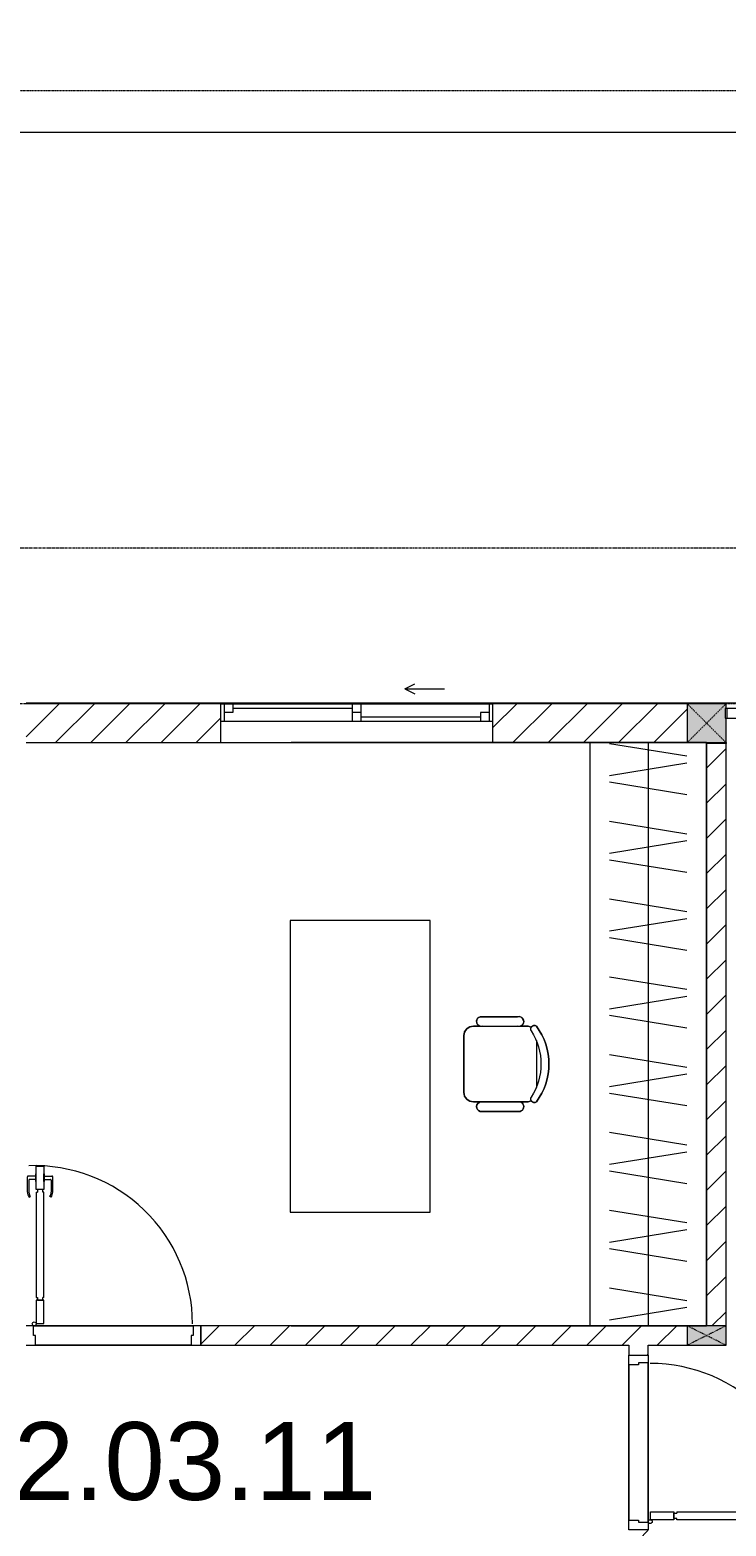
# Model space of a CAD drawing. Header units: millimetres. Extents: x 1591 to 240306, y -15958 to 82755.
# Drawn here: x 106073 to 109654, y 40307 to 48003 of the extents above; entities that cross this region are included whole.
import ezdxf

# ---------------------------------------------------------------- set-up
doc = ezdxf.new("R2010")
doc.units = ezdxf.units.MM
for name, pattern in [('Dash', [6, 3, -3]), ('Dash Dot 3_16_', [7.9375, 4.7625, -1.5875, 0, -1.5875]), ('Grid Line', [22.225, 12.7, -3.175, 3.175, -3.175])]:
    doc.linetypes.add(name, pattern=pattern)
for name, color, linetype, lineweight in [('0-1', 7, 'Continuous', 5), ('A-ANNO-DIMS', 211, 'Continuous', 9), ('A-ANNO-DIMS-160', 211, 'Continuous', 9), ('A-AREA-IDEN', 2, 'Continuous', 9), ('A-DETL-GENF-1', 9, 'Continuous', 9), ('A-DOOR-1', 254, 'Continuous', 9), ('A-DOOR-2', 9, 'Continuous', 9), ('A-FLOR-1', 250, 'Continuous', 9), ('A-FLOR-2', 9, 'Continuous', 9), ('A-FLOR-HRAL-1', 254, 'Continuous', 9), ('A-FLOR-HRAL-2', 9, 'Continuous', 9), ('A-GLAZ', 151, 'Continuous', 9), ('A-WALL-1', 253, 'Continuous', 18), ('A-WALL-2', 9, 'Continuous', 9), ('A-WALL-3', 113, 'Continuous', 18), ('A-WALL-PATT-1', 10, 'Continuous', 9), ('A-WALL-PATT-2', 111, 'Continuous', 9), ('G-ANNO-SYMB-1', 111, 'Dash Dot 3_16_', 18), ('I-FURN', 30, 'Continuous', 9), ('I-FURN-1', 254, 'Continuous', 9), ('M-EQPM', 50, 'Continuous', 9), ('S-COLS', 52, 'Continuous', 9), ('S-COLS-3', 254, 'Continuous', 9), ('S-COLS-4', 253, 'Continuous', 18), ('S-COLS-5', 52, 'Continuous', 18), ('S-COLS-HDLN', 52, 'Dash', 9), ('S-COLS-HDLN-1', 9, 'Dash', 9), ('S-GRID-1', 1, 'Grid Line', 9)]:
    doc.layers.add(name, color=color, linetype=linetype, lineweight=lineweight)
doc.styles.add('Arial_6', font='arial_0.ttf', dxfattribs={"height": 400})
doc.styles.add('UTM Avo', font='UTM Avo.ttf', dxfattribs={"width": 0.9, "height": 400})
doc.dimstyles.new('1_Dim_chi_tiet_2_5', dxfattribs={"dimscale": 304.8, "dimtxt": 399.720379, "dimasz": 0.629921, "dimexe": 0.524934, "dimexo": 0.0625, "dimgap": 0.052493, "dimtad": 1, "dimdec": 0, "dimrnd": 5, "dimzin": 0, "dimdsep": 46, "dimtxsty": 'UTM Avo', "dimblk1": 'OBLIQUE', "dimblk2": 'OBLIQUE', "dimsah": 1, "dimcen": 0.09, "dimdle": 0.524934, "dimazin": 0, "dimtfac": 1, "dimtdec": 4, "dimtix": 1, "dimtmove": 0, "dimatfit": 3, "dimfxl": 1.049869, "dimfxlon": 1, "dimtvp": 1, "dimtolj": 1, "dimtzin": 0, "dimarcsym": 2})
pattern_1 = [(45, (0, 0), (-90.50967, 90.50967), [])]

# ---------------------------------------------------------------- blocks, each defined once
blk = doc.blocks.new('NCV_TKTC_KET CAU_rvt-1-TKCS_MB TẦNG 3-4')
at = {"layer": 'A-FLOR-1'}
blk.add_line((98652.5, 44331.9), (98652.5, 44336.9), dxfattribs=at)
blk = doc.blocks.new('DOOR_CW_01 CANH MO-PANEL KINH - DIW_01-900x2200-CỬA GỖ VÂN LAMINATE-V106-TKCS_MB TẦNG 3-4')
at = {"layer": 'A-DETL-GENF-1'}
for p, q in [((-397, 872), (-357, 872)), ((-397, 752), (-397, 872)), ((-357, 872), (-357, 752)), ((-442, 737), (-442, 816.5)), ((-399, 820.5), (-438, 820.5)), ((-434, 799.5), (-434, 737)), ((-399, 803.5), (-430, 803.5)), ((-399, 831.8), (-397, 831.8)), ((-399, 792.2), (-399, 831.8)), ((-397, 792.2), (-399, 792.2)), ((-397, 792.2), (-397, 831.8)), ((-357, 792.2), (-357, 831.8)), ((-355, 831.8), (-357, 831.8)), ((-357, 792.2), (-355, 792.2)), ((-355, 792.2), (-355, 831.8)), ((-355, 820.5), (-316, 820.5)), ((-355, 803.5), (-324, 803.5)), ((-320, 799.5), (-320, 737)), ((-312, 737), (-312, 816.5)), ((-433.9, 711.2), (-427.3, 715.8)), ((-357, 752), (-397, 752)), ((-397, 738), (-391, 738)), ((-397, 738), (-397, 196)), ((-363, 752), (-391, 752)), ((-391, 752), (-391, 738)), ((-363, 738), (-363, 752)), ((-357, 738), (-363, 738)), ((-357, 196), (-357, 738)), ((-320.1, 711.2), (-326.7, 715.8)), ((-397, 196), (-391, 196)), ((-357, 182), (-397, 182)), ((-397, 182), (-397, 62)), ((-391, 196), (-391, 182)), ((-391, 182), (-363, 182)), ((-357, 196), (-363, 196)), ((-363, 182), (-363, 196)), ((-357, 62), (-357, 182)), ((-397, 62), (-357, 62))]:
    blk.add_line(p, q, dxfattribs=at)
blk.add_circle((-407, 60), 10, dxfattribs=at)
for centre, radius, start, end in [((-407, 60), 814, 360, 92), ((-438, 816.5), 4, 90, 180), ((-430, 799.5), 4, 90, 180), ((-324, 799.5), 4, 360, 90), ((-316, 816.5), 4, 0, 90), ((-397, 737), 45, 180, 215), ((-397, 737), 37, 180, 215), ((-357, 737), 37, 325, 0), ((-357, 737), 45, 325, 0)]:
    blk.add_arc(centre, radius, start, end, dxfattribs=at)
at = {"layer": 'A-DOOR-2'}
for p, q in [((-410, 50), (-448.4, 50)), ((-410, 0), (-410, 50)), ((-400, 0), (-410, 0)), ((-407, 50), (-382, 50)), ((-400, -50), (-400, 0)), ((410, 0), (400, 0)), ((400, 0), (400, -50)), ((450, 50), (410, 50)), ((410, 50), (410, 0)), ((450, -50), (450, 50)), ((-448.4, -50), (-400, -50)), ((400, -50), (450, -50))]:
    blk.add_line(p, q, dxfattribs=at)
blk = doc.blocks.new('TU DO LV A - TU DO LV A-V186-TKCS_MB TẦNG 3-4')
at = {"layer": 'I-FURN'}
for p, q in [((5, 600), (0, 600)), ((4.3, 101), (68.9, 499)), ((169, 101), (104.4, 499)), ((202.5, 101), (267.1, 499)), ((404.3, 101), (468.9, 499)), ((569, 101), (504.4, 499)), ((602.5, 101), (667.1, 499)), ((804.3, 101), (868.9, 499)), ((969, 101), (904.4, 499)), ((1002.5, 101), (1067.1, 499)), ((1204.3, 101), (1268.9, 499)), ((1369, 101), (1304.4, 499)), ((1402.5, 101), (1467.1, 499)), ((1604.3, 101), (1668.9, 499)), ((1769, 101), (1704.4, 499)), ((1802.5, 101), (1867.1, 499)), ((2004.3, 101), (2068.9, 499)), ((2169, 101), (2104.4, 499)), ((2202.5, 101), (2267.1, 499)), ((2404.3, 101), (2468.9, 499)), ((2569, 101), (2504.4, 499)), ((2602.5, 101), (2667.1, 499)), ((2804.3, 101), (2868.9, 499)), ((2969, 101), (2904.4, 499)), ((0, 300), (3000, 300)), ((0, 0), (3000, 0))]:
    blk.add_line(p, q, dxfattribs=at)
at = {"layer": 'I-FURN-1'}
for p, q in [((5, 600), (0, 600)), ((0, 0), (3000, 0))]:
    blk.add_line(p, q, dxfattribs=at)
blk = doc.blocks.new('BAN LV A - BAN LV A_dwg_ban hoc2-348006-TKCS_MB TẦNG 3-4')
at = {"layer": 'I-FURN'}
for p, q in [((-194.4, 388.8), (-194.4, 113.4)), ((145.8, 437.4), (-145.8, 437.4)), ((194.4, 113.4), (194.4, 388.8)), ((-243, 354.4), (-243, 162)), ((194.4, 351.4), (194.4, 150.8)), ((243.7, 162), (243.7, 354.4)), ((-120.5, 64.8), (120.5, 64.8))]:
    blk.add_line(p, q, dxfattribs=at)
at = {"layer": 'I-FURN', "flags": 128}
blk.add_lwpolyline([(-737.8, 610.5), (-737.8, 1330.5), (-154.9, 1330.5), (762.2, 1330.5), (762.2, 610.5)], close=True, dxfattribs=at)
at = {"layer": 'I-FURN'}
for centre, radius, start, end in [((-145.8, 388.8), 48.6, 90, 180), ((145.8, 388.8), 48.6, 360, 90), ((-218.7, 347.3), 25.3, 343.7398, 163.7398), ((219.4, 347.3), 25.3, 16.2602, 170.70537), ((-218.7, 154.9), 25.3, 163.7398, 16.2602), ((219.4, 154.9), 25.3, 189.29463, 16.2602), ((-180.2, 75.4), 17.8, 57.97259, 216.69006), ((-145.8, 113.4), 48.6, 180, 207.58444), ((0, 359.3), 318.2, 237.57575, 302.42425), ((180.2, 75.4), 17.8, 323.30994, 122.02741), ((145.8, 113.4), 48.6, 332.41556, 0), ((0, 324), 324, 233.1301, 306.8699)]:
    blk.add_arc(centre, radius, start, end, dxfattribs=at)
blk = doc.blocks.new('BAN LV A - BAN LV A_dwg-348005-TKCS_MB TẦNG 3-4')
at = {"extrusion": (0, 0, -1), "zscale": -1, "rotation": 180}
blk.add_blockref('BAN LV A - BAN LV A_dwg_ban hoc2-348006-TKCS_MB TẦNG 3-4', (-729, 1383.7), dxfattribs=at)
blk = doc.blocks.new('BAN LV A - BAN LV A-348231-TKCS_MB TẦNG 3-4')
at = {"layer": 'I-FURN-1'}
for p, q in [((534.6, 1270.3), (534.6, 1235.9)), ((923.4, 1232.9), (923.4, 1270.3)), ((486, 1221.7), (486, 1029.3)), ((972.7, 1029.3), (972.7, 1221.7)), ((534.6, 1029.3), (534.6, 994.9)), ((923.4, 994.9), (923.4, 1032.3)), ((583.2, 946.3), (874.8, 946.3)), ((1491.2, 773.2), (-8.8, 773.2)), ((-8.8, 773.2), (-8.8, 53.2)), ((1491.2, 53.2), (1491.2, 773.2)), ((-8.8, 53.2), (1491.2, 53.2))]:
    blk.add_line(p, q, dxfattribs=at)
for centre, radius, start, end in [((548.9, 1308.3), 17.8, 143.30994, 240.59603), ((729, 1059.7), 324, 53.1301, 126.8699), ((909.2, 1308.3), 17.8, 299.40397, 36.69006), ((510.3, 1228.8), 25.3, 16.2602, 196.2602), ((583.2, 1270.3), 48.6, 152.41556, 180), ((874.8, 1270.3), 48.6, 360, 27.58444), ((948.4, 1228.8), 25.3, 343.7398, 170.70537), ((510.3, 1036.4), 25.3, 196.2602, 343.7398), ((948.4, 1036.4), 25.3, 189.29463, 343.7398), ((583.2, 994.9), 48.6, 180, 270), ((874.8, 994.9), 48.6, 270, 360)]:
    blk.add_arc(centre, radius, start, end, dxfattribs=at)
blk.add_blockref('BAN LV A - BAN LV A_dwg-348005-TKCS_MB TẦNG 3-4', (0, 0))
blk = doc.blocks.new('Railing - 50 x 10mm-901205-TKCS_MB TẦNG 3-4')
at = {"layer": 'A-FLOR-HRAL-2'}
for p, q in [((25, 5), (-25, 5)), ((-25, 5), (-25, -5)), ((25, -5), (25, 5)), ((-25, -5), (25, -5))]:
    blk.add_line(p, q, dxfattribs=at)
blk = doc.blocks.new('Railing - Railing-998950-TKCS_MB TẦNG 3-4')
at = {"layer": 'A-FLOR-HRAL-2'}
for p, q in [((76864.1, 35251.3), (75749.1, 35251.3)), ((75749.1, 35201.3), (76864.1, 35201.3))]:
    blk.add_line(p, q, dxfattribs=at)
at = {"rotation": 270}
for p in [(75744.1, 35226.3), (76869.1, 35226.3)]:
    blk.add_blockref('Railing - 50 x 10mm-901205-TKCS_MB TẦNG 3-4', p, dxfattribs=at)
blk = doc.blocks.new('G1_SOF - BO TRU - 100x200-745959-TKCS_MB TẦNG 3-4')
at = {"layer": 'S-COLS'}
blk.add_hatch(color=256, dxfattribs=at).paths.add_polyline_path([(-50, 100), (-50, -100), (50, -100), (50, 100)])
at = {"layer": 'S-COLS-4'}
for p, q in [((50, 100), (-50, 100)), ((-50, 100), (-50, -100)), ((50, -100), (50, 100)), ((-50, -100), (50, -100))]:
    blk.add_line(p, q, dxfattribs=at)
at = {"layer": 'S-COLS-HDLN-1'}
for p, q in [((50, 100), (-50, -100)), ((-50, 100), (50, -100))]:
    blk.add_line(p, q, dxfattribs=at)
blk = doc.blocks.new('DOOR_CW_01 CANH MO-PANEL KINH - DIG_01-900x2200-CỬA NHÔM KÍNH-901215-TKCS_MB TẦNG 3-4')
at = {"layer": 'A-DETL-GENF-1'}
for p, q in [((-397, -182), (-397, -62)), ((-397, -62), (-357, -62)), ((-357, -62), (-357, -182)), ((-357, -182), (-397, -182)), ((-397, -196), (-391, -196)), ((-397, -738), (-397, -196)), ((-391, -196), (-391, -182)), ((-391, -182), (-363, -182)), ((-363, -182), (-363, -196)), ((-357, -196), (-363, -196)), ((-357, -196), (-357, -738)), ((-442, -737), (-442, -816.5)), ((-434, -799.5), (-434, -737)), ((-433.9, -711.2), (-427.3, -715.8)), ((-397, -738), (-391, -738)), ((-357, -752), (-397, -752)), ((-397, -752), (-397, -872)), ((-391, -752), (-391, -738)), ((-363, -752), (-391, -752)), ((-357, -738), (-363, -738)), ((-363, -738), (-363, -752)), ((-357, -872), (-357, -752)), ((-320.1, -711.2), (-326.7, -715.8)), ((-320, -799.5), (-320, -737)), ((-312, -737), (-312, -816.5)), ((-399, -820.5), (-438, -820.5)), ((-399, -803.5), (-430, -803.5)), ((-399, -792.2), (-399, -831.8)), ((-397, -792.2), (-399, -792.2)), ((-399, -831.8), (-397, -831.8)), ((-397, -792.2), (-397, -831.8)), ((-357, -792.2), (-357, -831.8)), ((-357, -792.2), (-355, -792.2)), ((-355, -831.8), (-357, -831.8)), ((-355, -792.2), (-355, -831.8)), ((-355, -803.5), (-324, -803.5)), ((-355, -820.5), (-316, -820.5)), ((-397, -872), (-357, -872))]:
    blk.add_line(p, q, dxfattribs=at)
blk.add_circle((-407, -60), 10, dxfattribs=at)
for centre, radius, start, end in [((-407, -60), 814, 268, 0), ((-397, -737), 45, 145, 180), ((-397, -737), 37, 145, 180), ((-357, -737), 37, 0, 35), ((-357, -737), 45, 360, 35), ((-438, -816.5), 4, 180, 270), ((-430, -799.5), 4, 180, 270), ((-324, -799.5), 4, 270, 0), ((-316, -816.5), 4, 270, 0)]:
    blk.add_arc(centre, radius, start, end, dxfattribs=at)
at = {"layer": 'A-DOOR-2'}
for p, q in [((-450, -50), (-450, 50)), ((-450, 50), (-400, 50)), ((-400, 50), (-400, 0)), ((400, 0), (400, 50)), ((400, 50), (450, 50)), ((450, 50), (450, -50)), ((-410, -50), (-450, -50)), ((-410, 0), (-410, -50)), ((-400, 0), (-410, 0)), ((-407, -50), (-382, -50)), ((410, 0), (400, 0)), ((410, -50), (410, 0)), ((450, -50), (410, -50))]:
    blk.add_line(p, q, dxfattribs=at)
blk = doc.blocks.new('NCV_TKTC_TANG 3 - 4_rvt-2-TKCS_MB TẦNG 3-4')
at = {"layer": 'A-WALL-PATT-1'}
h = blk.add_hatch(dxfattribs=at)
h.set_pattern_fill('FP_1', color=256, style=0, pattern_type=2)
h.set_pattern_definition(pattern_1)
h.paths.add_polyline_path([(98652.6, 41336.9), (98652.6, 44331.9), (98552.6, 44331.9), (98552.6, 41336.9)])
h = blk.add_hatch(dxfattribs=at)
h.set_pattern_fill('FP_1', color=256, style=0, pattern_type=2)
h.set_pattern_definition(pattern_1)
h.paths.add_polyline_path([(98452.6, 41236.9), (98452.6, 41336.9), (95950.9, 41336.9), (95950.9, 41236.9), (98252.6, 41236.9)])
h = blk.add_hatch(dxfattribs=at)
h.set_pattern_fill('FP_1', color=256, style=0, pattern_type=2)
h.set_pattern_definition(pattern_1)
h.paths.add_polyline_path([(98252.6, 40236.9), (98252.6, 40286.9), (98152.6, 40286.9), (98152.6, 40236.9)])
h.paths.add_polyline_path([(98152.6, 41186.9), (98252.6, 41186.9), (98252.6, 41236.9), (98152.6, 41236.9)])
at = {"layer": 'A-FLOR-2'}
for p, q in [((97452.6, 44336.9), (96415.3, 44336.9)), ((97952.6, 44336.9), (97452.6, 44336.9)), ((98452.6, 44336.9), (97952.6, 44336.9)), ((98552.6, 44336.9), (98452.6, 44336.9)), ((98552.6, 44331.9), (98552.6, 44336.9)), ((98552.6, 41336.9), (98552.6, 44331.9)), ((98652.6, 44336.9), (98652.6, 44331.9)), ((95090.9, 41336.9), (95910.9, 41336.9)), ((95910.9, 41336.9), (95090.9, 41336.9)), ((96415.3, 41336.9), (97952.6, 41336.9)), ((97952.6, 41336.9), (98452.6, 41336.9)), ((98452.6, 41336.9), (98552.6, 41336.9)), ((95900.9, 41236.9), (95100.9, 41236.9)), ((95100.9, 41236.9), (95900.9, 41236.9)), ((98152.6, 40336.9), (98152.6, 41136.9)), ((98152.6, 41136.9), (98152.6, 40336.9)), ((98252.6, 40326.9), (98252.6, 41146.9))]:
    blk.add_line(p, q, dxfattribs=at)
at = {"layer": 'A-WALL-1'}
for p, q in [((98552.6, 44331.9), (98552.6, 41336.9)), ((98652.6, 44331.9), (98552.6, 44331.9)), ((98652.6, 41336.9), (98652.6, 44331.9)), ((98452.6, 41336.9), (95950.9, 41336.9)), ((95950.9, 41336.9), (95950.9, 41236.9)), ((95950.9, 41236.9), (98152.6, 41236.9)), ((98152.6, 41236.9), (98152.6, 41186.9)), ((98152.6, 41186.9), (98252.6, 41186.9)), ((98252.6, 41236.9), (98452.6, 41236.9)), ((98252.6, 41186.9), (98252.6, 41236.9))]:
    blk.add_line(p, q, dxfattribs=at)
at = {"layer": 'A-WALL-2'}
for p, q in [((95090.9, 41336.9), (95910.9, 41336.9)), ((95900.9, 41236.9), (95100.9, 41236.9)), ((98152.6, 40336.9), (98152.6, 41136.9)), ((98252.6, 41146.9), (98252.6, 40326.9))]:
    blk.add_line(p, q, dxfattribs=at)
at = {"layer": 'A-DOOR-1'}
blk.add_blockref('DOOR_CW_01 CANH MO-PANEL KINH - DIW_01-900x2200-CỬA GỖ VÂN LAMINATE-V106-TKCS_MB TẦNG 3-4', (95500.9, 41286.9), dxfattribs=at)
at = {"layer": 'A-DOOR-1', "rotation": 89.99999999999892}
blk.add_blockref('DOOR_CW_01 CANH MO-PANEL KINH - DIG_01-900x2200-CỬA NHÔM KÍNH-901215-TKCS_MB TẦNG 3-4', (98202.6, 40736.9), dxfattribs=at)
at = {"layer": 'A-FLOR-HRAL-1'}
blk.add_blockref('Railing - Railing-998950-TKCS_MB TẦNG 3-4', (22908.5, 9260.7), dxfattribs=at)
at = {"layer": 'I-FURN-1'}
for name, p, rotation in [('TU DO LV A - TU DO LV A-V186-TKCS_MB TẦNG 3-4', (97952.6, 44336.9), 269.9999999999997), ('BAN LV A - BAN LV A-348231-TKCS_MB TẦNG 3-4', (96357.8, 43412.7), 269.9999999999995)]:
    blk.add_blockref(name, p, dxfattribs=dict(at, rotation=rotation))
at = {"layer": 'S-COLS-3', "rotation": 269.9999999999993}
blk.add_blockref('G1_SOF - BO TRU - 100x200-745959-TKCS_MB TẦNG 3-4', (98552.6, 41286.9), dxfattribs=at)
blk = doc.blocks.new('1_FAMILY RVT - W01-WxH 1400x1400xmm-389822-TKCS_MB TẦNG 3-4')
at = {"layer": 'A-GLAZ'}
for p, q in [((248.4, 172.39), (299.2, 197.79)), ((248.4, 172.39), (299.2, 146.99)), ((248.4, 172.39), (451.6, 172.39)), ((-700, 96.19), (-700, -103.81)), ((700, 96.19), (-700, 96.19)), ((-700, 96.19), (-636.5, 96.19)), ((-680.95, 96.19), (-680.95, 7.29)), ((-636.5, 96.19), (-22.225, 96.19)), ((-636.5, 96.19), (-636.5, 51.74)), ((-22.225, 7.29), (-22.225, 96.19)), ((-22.225, 96.19), (22.225, 96.19)), ((22.225, 96.19), (680.95, 96.19)), ((22.225, 96.19), (22.225, 7.29)), ((680.95, 96.19), (700, 96.19)), ((680.95, 96.19), (680.95, 7.29)), ((700, -103.81), (700, 96.19)), ((-700, 7.29), (-680.95, 7.29)), ((-636.5, 51.74), (-680.95, 51.74)), ((-680.95, 7.29), (-22.225, 7.29)), ((-636.5, 73.965), (-22.225, 73.965)), ((22.225, 51.74), (-22.225, 51.74)), ((-22.225, 7.29), (22.225, 7.29)), ((22.225, 29.515), (636.5, 29.515)), ((22.225, 7.29), (636.5, 7.29)), ((636.5, 51.74), (636.5, 7.29)), ((680.95, 51.74), (636.5, 51.74)), ((636.5, 7.29), (700, 7.29)), ((-700, -103.81), (700, -103.81))]:
    blk.add_line(p, q, dxfattribs=at)
blk = doc.blocks.new('G1_SOF - BO TRU - 200x200-V24-TKCS_MB TẦNG 3-4')
at = {"layer": 'S-COLS'}
blk.add_hatch(color=256, dxfattribs=at).paths.add_polyline_path([(95, -100), (100, -100), (100, 25.1), (95, 25.1), (95, 75.1), (100, 75.1), (100, 100), (-100, 100), (-100, -100)])
at = {"layer": 'S-COLS-5'}
for p, q in [((100, 100), (-100, 100)), ((-100, 100), (-100, -100)), ((100, 75.1), (100, 100)), ((100, -100), (100, 25.1)), ((-100, -100), (100, -100))]:
    blk.add_line(p, q, dxfattribs=at)
at = {"layer": 'S-COLS-HDLN'}
for p, q in [((100, 100), (-100, -100)), ((-100, 100), (100, -100))]:
    blk.add_line(p, q, dxfattribs=at)
blk = doc.blocks.new('TKTC_XREF_251221_MB TANG 2-7 - TKTC_XREF_251221_MB TANG 2-7-2039446-TKCS_MB TẦNG 3-4')
at = {"layer": 'M-EQPM'}
blk.add_line((66125, 27302.1), (61400, 27302.1), dxfattribs=at)
blk = doc.blocks.new('DIMBLOCK37-TKCS_MB TẦNG 3-4')
at = {"layer": 'A-ANNO-DIMS-160'}
for p, q in [((59853.9, 47797.1), (59853.9, 47317.1)), ((59853.9, 47477.1), (59853.9, 47797.1)), ((123054, 47797.1), (123054, 47317.1)), ((123054, 47477.1), (123054, 47797.1)), ((59693.9, 47477.1), (123214, 47477.1))]:
    blk.add_line(p, q, dxfattribs=at)
at = {"layer": 'A-ANNO-DIMS-160', "lineweight": 25}
for p, q in [((59853.9, 47477.1), (59949.9, 47573.1)), ((123054, 47477.1), (123150, 47573.1)), ((59853.9, 47477.1), (59757.9, 47381.1)), ((123054, 47477.1), (122958, 47381.1))]:
    blk.add_line(p, q, dxfattribs=at)
at = {"layer": 'A-ANNO-DIMS-160', "color": 0, "insert": (90769.2, 47996.8), "char_height": 400, "width": 1643.295, "attachment_point": 1, "line_spacing_factor": 1.110334, "style": 'UTM Avo'}
blk.add_mtext('63200', dxfattribs=at)
blk = doc.blocks.new('_Oblique')
at = {"color": 0, "linetype": 'ByBlock', "lineweight": -2}
blk.add_line((-0.5, -0.5), (0.5, 0.5), dxfattribs=at)

msp = doc.modelspace()

# ---------------------------------------------------------------- hatches: boundary and pattern name
at = {"layer": 'A-WALL-PATT-2'}
h = msp.add_hatch(dxfattribs=at)
h.set_pattern_fill('FP_1', color=256, style=0, pattern_type=2)
h.set_pattern_definition([(45, (11001.35, 0), (-90.50967, 90.50967), [])])
h.paths.add_polyline_path([(109453.9, 44336.9), (109453.9, 44536.9), (108453.9, 44536.9), (108453.9, 44336.9), (109028.7, 44336.9)])
h.paths.add_polyline_path([(109653.9, 44336.9), (109653.9, 44336.9), (109653.9, 44462)])
h.paths.add_polyline_path([(107053.9, 44336.9), (107053.9, 44536.9), (106053.8, 44536.8), (106053.8, 44336.9)])

# ---------------------------------------------------------------- linework, layer by layer
at = {"layer": 'A-WALL-3'}
for p, q in [((107053.9, 44536.9), (106053.9, 44536.9)), ((109453.9, 44536.9), (108453.9, 44536.9)), ((106053.8, 44336.9), (107053.9, 44336.9)), ((108453.9, 44336.9), (109453.9, 44336.9))]:
    msp.add_line(p, q, dxfattribs=at)
at = {"layer": 'G-ANNO-SYMB-1'}
msp.add_line((39749.2, 47691.5), (145928.2, 47691.5), dxfattribs=at)
at = {"layer": 'S-GRID-1'}
for p, q in [((139245.7, 45336.9), (45492.6, 45336.9)), ((137213.7, 44536.9), (47524.6, 44536.9))]:
    msp.add_line(p, q, dxfattribs=at)

# ---------------------------------------------------------------- block references
at = {"layer": '0-1'}
for name in ['NCV_TKTC_KET CAU_rvt-1-TKCS_MB TẦNG 3-4', 'NCV_TKTC_TANG 3 - 4_rvt-2-TKCS_MB TẦNG 3-4']:
    msp.add_blockref(name, (11001.4, 0), dxfattribs=at)
at = {"layer": 'A-GLAZ'}
msp.add_blockref('1_FAMILY RVT - W01-WxH 1400x1400xmm-389822-TKCS_MB TẦNG 3-4', (107753.9, 44440.7), dxfattribs=at)
at = {"layer": 'M-EQPM'}
msp.add_blockref('TKTC_XREF_251221_MB TANG 2-7 - TKTC_XREF_251221_MB TANG 2-7-2039446-TKCS_MB TẦNG 3-4', (44653.9, 17236.9), dxfattribs=at)
at = {"layer": 'S-COLS'}
msp.add_blockref('G1_SOF - BO TRU - 200x200-V24-TKCS_MB TẦNG 3-4', (109553.9, 44436.9), dxfattribs=at)

# ---------------------------------------------------------------- texts
at = {"layer": 'A-AREA-IDEN', "insert": (106735.9, 40435.9), "char_height": 400, "width": 2233.6, "attachment_point": 8, "line_spacing_factor": 0.936439, "style": 'Arial_6'}
msp.add_mtext('\\pt8,16,24,32,40,48,56,64,72,80,88,96,104,112,120,128,136,144,152,160,168,176,184,192,200,208,216,224,232,240,248,256;A2.03.11', dxfattribs=at)

# ---------------------------------------------------------------- dimensions: what is measured, and where the dimension line sits
at = {"layer": 'A-ANNO-DIMS'}
dim = msp.add_linear_dim(base=(123054, 47477.1), p1=(59853.9, 47797.1), p2=(123054, 47797.1), dimstyle='1_Dim_chi_tiet_2_5', override={"dimpost": '<>', "dimfxl": 63200.07133}, dxfattribs=at)
dim.commit()
dim.dimension.update_dxf_attribs({"geometry": 'DIMBLOCK37-TKCS_MB TẦNG 3-4', "text_midpoint": (91454, 47700.1)})

doc.saveas('drawing.dxf')
